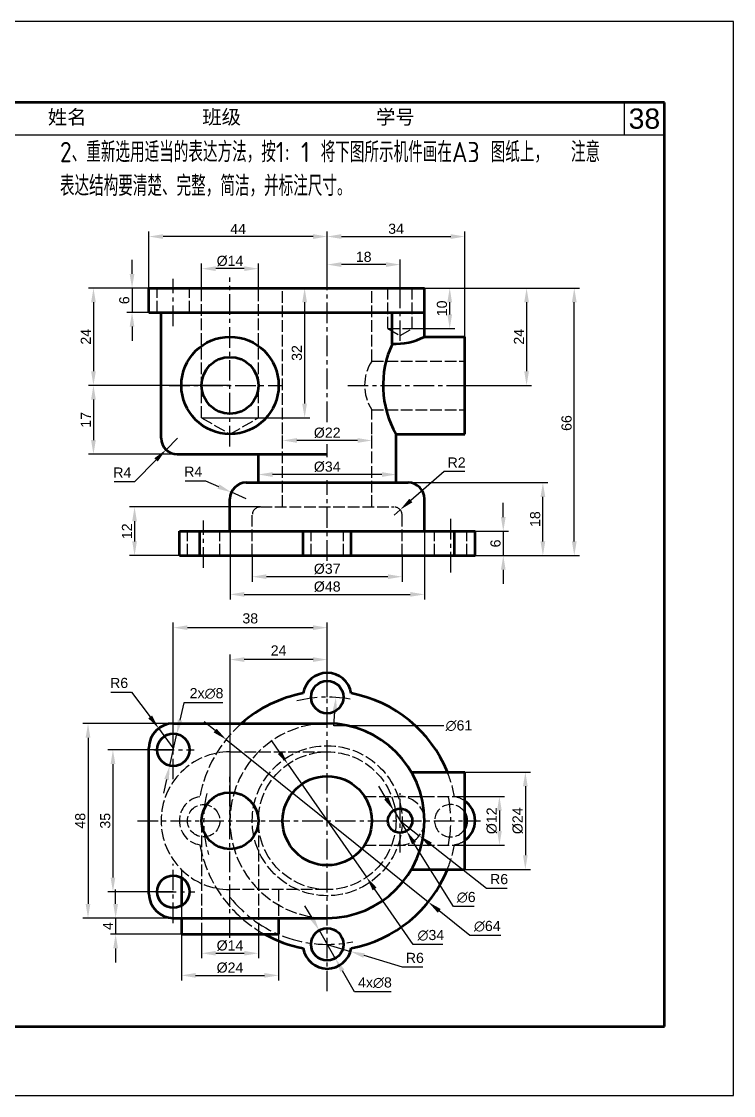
# Model space of a CAD drawing. Header units: millimetres. Extents: x 1492 to 3123, y 858 to 2069.
# Drawn here: x 2541 to 2716.8, y 1173.1 to 1438.1 of the extents above; entities that cross this region are included whole.
import ezdxf

# ---------------------------------------------------------------- set-up
doc = ezdxf.new("R2010")
doc.units = ezdxf.units.MM
doc.header["$LTSCALE"] = 0.8
doc.linetypes.add('ACAD_ISO02W100', pattern=[15, 12, -3])
doc.linetypes.add('CENTER', pattern=[50.8, 31.75, -6.35, 6.35, -6.35])
for name, color, linetype in [('3中心线层', 1, 'CENTER'), ('4虚线层', 6, 'ACAD_ISO02W100'), ('尺寸标注', 250, 'Continuous'), ('文字', 7, 'Continuous'), ('细实线', 7, 'Continuous')]:
    doc.layers.add(name, color=color, linetype=linetype)
doc.layers.add('粗实线', color=7, linetype='Continuous', lineweight=53)
doc.styles.get("Standard").update_dxf_attribs({"font": 'ARIAL.TTF'})
doc.styles.add('样式 1', font='ARIAL.TTF', dxfattribs={"height": 5})
doc.styles.add('汉字', font='gbenor.shx', dxfattribs={"height": 5, "bigfont": 'gbcbig.shx'})
doc.dimstyles.new('ISO-25$0', dxfattribs={"dimtxt": 2.5, "dimasz": 3.5, "dimexe": 1.25, "dimexo": 0, "dimtad": 1, "dimtxsty": 'Standard', "dimcen": 0, "dimadec": 0, "dimazin": 0, "dimtfac": 1, "dimtmove": 1, "dimatfit": 3, "dimfxl": 0, "dimarcsym": 0})
doc.dimstyles.new('副本ISO-25', dxfattribs={"dimtxt": 2.5, "dimasz": 3.5, "dimexe": 1.25, "dimexo": 0, "dimgap": 1, "dimtad": 1, "dimtih": 1, "dimtoh": 1, "dimdsep": 46, "dimtxsty": 'Standard', "dimcen": 0, "dimclrd": 256, "dimclre": 256, "dimclrt": 256, "dimadec": 0, "dimazin": 0, "dimtfac": 1, "dimtmove": 0, "dimatfit": 3, "dimfxl": 0, "dimlwd": -1, "dimlwe": -1, "dimarcsym": 0})

# ---------------------------------------------------------------- blocks, each defined once
blk = doc.blocks.new('*D33')
at = {"layer": 'Defpoints', "color": 0}
for p in [(2572.52, 1372.28), (2568.34, 1366.28), (2572.52, 1366.28)]:
    blk.add_point(p, dxfattribs=at)
at = {"layer": '尺寸标注', "color": 0, "lineweight": -2}
for p, q in [((2568.34, 1375.78), (2568.34, 1379.28)), ((2572.52, 1372.28), (2567.09, 1372.28)), ((2568.34, 1372.28), (2568.34, 1366.28)), ((2572.52, 1366.28), (2567.09, 1366.28)), ((2568.34, 1362.78), (2568.34, 1359.28))]:
    blk.add_line(p, q, dxfattribs=at)
at = {"layer": '尺寸标注', "color": 0}
for points in [[(2567.75, 1375.78), (2568.92, 1375.78), (2568.34, 1372.28)], [(2567.75, 1362.78), (2568.92, 1362.78), (2568.34, 1366.28)]]:
    blk.add_solid(points, dxfattribs=at)
at = {"layer": '尺寸标注', "color": 0, "insert": (2566.44, 1369.28), "char_height": 2.5, "attachment_point": 5, "rotation": 90}
blk.add_mtext('6', dxfattribs=at)
blk = doc.blocks.new('*D34')
at = {"layer": 'Defpoints', "color": 0}
for p in [(2572.52, 1372.28), (2585.52, 1340.28), (2610.94, 1340.28)]:
    blk.add_point(p, dxfattribs=at)
at = {"layer": '尺寸标注', "color": 0, "lineweight": -2}
for p, q in [((2572.52, 1372.28), (2612.19, 1372.28)), ((2610.94, 1368.78), (2610.94, 1343.78)), ((2585.52, 1340.28), (2612.19, 1340.28))]:
    blk.add_line(p, q, dxfattribs=at)
at = {"layer": '尺寸标注', "color": 0}
for points in [[(2610.35, 1368.78), (2611.52, 1368.78), (2610.94, 1372.28)], [(2610.35, 1343.78), (2611.52, 1343.78), (2610.94, 1340.28)]]:
    blk.add_solid(points, dxfattribs=at)
at = {"layer": '尺寸标注', "color": 0, "insert": (2609.03, 1356.28), "char_height": 2.5, "attachment_point": 5, "rotation": 90}
blk.add_mtext('32', dxfattribs=at)
blk = doc.blocks.new('*D35')
at = {"layer": 'Defpoints', "color": 0}
for p in [(2573.14, 1372.28), (2558.81, 1348.28), (2592.52, 1348.28)]:
    blk.add_point(p, dxfattribs=at)
at = {"layer": '尺寸标注', "color": 0, "lineweight": -2}
for p, q in [((2573.14, 1372.28), (2557.56, 1372.28)), ((2558.81, 1368.78), (2558.81, 1351.78)), ((2592.52, 1348.28), (2557.56, 1348.28))]:
    blk.add_line(p, q, dxfattribs=at)
at = {"layer": '尺寸标注', "color": 0}
for points in [[(2558.23, 1368.78), (2559.4, 1368.78), (2558.81, 1372.28)], [(2558.23, 1351.78), (2559.4, 1351.78), (2558.81, 1348.28)]]:
    blk.add_solid(points, dxfattribs=at)
at = {"layer": '尺寸标注', "color": 0, "insert": (2556.93, 1360.28), "char_height": 2.5, "attachment_point": 5, "rotation": 90}
blk.add_mtext('24', dxfattribs=at)
blk = doc.blocks.new('*D36')
at = {"layer": 'Defpoints', "color": 0}
for p in [(2592.52, 1348.28), (2558.81, 1331.28), (2579.52, 1331.28)]:
    blk.add_point(p, dxfattribs=at)
at = {"layer": '尺寸标注', "color": 0, "lineweight": -2}
for p, q in [((2592.52, 1348.28), (2557.56, 1348.28)), ((2558.81, 1344.78), (2558.81, 1334.78)), ((2579.52, 1331.28), (2557.56, 1331.28))]:
    blk.add_line(p, q, dxfattribs=at)
at = {"layer": '尺寸标注', "color": 0}
for points in [[(2558.23, 1344.78), (2559.4, 1344.78), (2558.81, 1348.28)], [(2558.23, 1334.78), (2559.4, 1334.78), (2558.81, 1331.28)]]:
    blk.add_solid(points, dxfattribs=at)
at = {"layer": '尺寸标注', "color": 0, "insert": (2556.93, 1339.78), "char_height": 2.5, "attachment_point": 5, "rotation": 90}
blk.add_mtext('17', dxfattribs=at)
blk = doc.blocks.new('*D7')
at = {"layer": 'Defpoints', "color": 0}
for p in [(2650.52, 1246.86), (2650.52, 1234.86), (2659.03, 1234.86)]:
    blk.add_point(p, dxfattribs=at)
at = {"layer": '尺寸标注', "color": 0, "lineweight": -2}
for p, q in [((2650.52, 1246.86), (2660.28, 1246.86)), ((2659.03, 1243.36), (2659.03, 1238.36)), ((2650.52, 1234.86), (2660.28, 1234.86))]:
    blk.add_line(p, q, dxfattribs=at)
at = {"layer": '尺寸标注', "color": 0}
for points in [[(2658.45, 1243.36), (2659.61, 1243.36), (2659.03, 1246.86)], [(2658.45, 1238.36), (2659.61, 1238.36), (2659.03, 1234.86)]]:
    blk.add_solid(points, dxfattribs=at)
at = {"layer": '尺寸标注', "color": 0, "insert": (2657.15, 1240.86), "char_height": 2.5, "attachment_point": 5, "rotation": 90}
blk.add_mtext('%%C12', dxfattribs=at)
blk = doc.blocks.new('*D8')
at = {"layer": 'Defpoints', "color": 0}
for p in [(2650.52, 1252.86), (2650.52, 1228.86), (2665.43, 1228.86)]:
    blk.add_point(p, dxfattribs=at)
at = {"layer": '尺寸标注', "color": 0, "lineweight": -2}
for p, q in [((2650.52, 1252.86), (2666.68, 1252.86)), ((2665.43, 1249.36), (2665.43, 1232.36)), ((2650.52, 1228.86), (2666.68, 1228.86))]:
    blk.add_line(p, q, dxfattribs=at)
at = {"layer": '尺寸标注', "color": 0}
for points in [[(2664.84, 1249.36), (2666.01, 1249.36), (2665.43, 1252.86)], [(2664.84, 1232.36), (2666.01, 1232.36), (2665.43, 1228.86)]]:
    blk.add_solid(points, dxfattribs=at)
at = {"layer": '尺寸标注', "color": 0, "insert": (2663.55, 1240.86), "char_height": 2.5, "attachment_point": 5, "rotation": 90}
blk.add_mtext('%%C24', dxfattribs=at)
blk = doc.blocks.new('*D37')
at = {"layer": 'Defpoints', "color": 0}
for p in [(2637.52, 1372.28), (2646.76, 1372.28), (2637.52, 1362.28)]:
    blk.add_point(p, dxfattribs=at)
at = {"layer": '尺寸标注', "color": 0, "lineweight": -2}
for p, q in [((2637.52, 1372.28), (2648.01, 1372.28)), ((2646.76, 1365.78), (2646.76, 1368.78)), ((2637.52, 1362.28), (2648.01, 1362.28))]:
    blk.add_line(p, q, dxfattribs=at)
at = {"layer": '尺寸标注', "color": 0}
for points in [[(2646.17, 1368.78), (2647.34, 1368.78), (2646.76, 1372.28)], [(2646.17, 1365.78), (2647.34, 1365.78), (2646.76, 1362.28)]]:
    blk.add_solid(points, dxfattribs=at)
at = {"layer": '尺寸标注', "color": 0, "insert": (2644.85, 1367.28), "char_height": 2.5, "attachment_point": 5, "rotation": 90}
blk.add_mtext('10', dxfattribs=at)
blk = doc.blocks.new('*D38')
at = {"layer": 'Defpoints', "color": 0}
for p in [(2616.52, 1378.09), (2616.52, 1372.28), (2634.52, 1372.28)]:
    blk.add_point(p, dxfattribs=at)
at = {"layer": '尺寸标注', "color": 0, "lineweight": -2}
for p, q in [((2616.52, 1372.28), (2616.52, 1379.34)), ((2631.02, 1378.09), (2620.02, 1378.09)), ((2634.52, 1372.28), (2634.52, 1379.34))]:
    blk.add_line(p, q, dxfattribs=at)
at = {"layer": '尺寸标注', "color": 0}
for points in [[(2620.02, 1378.67), (2620.02, 1377.5), (2616.52, 1378.09)], [(2631.02, 1378.67), (2631.02, 1377.5), (2634.52, 1378.09)]]:
    blk.add_solid(points, dxfattribs=at)
at = {"layer": '尺寸标注', "color": 0, "insert": (2625.52, 1379.99), "char_height": 2.5, "attachment_point": 5}
blk.add_mtext('18', dxfattribs=at)
blk = doc.blocks.new('*D39')
at = {"layer": 'Defpoints', "color": 0}
for p in [(2650.52, 1385.01), (2616.52, 1372.28), (2650.52, 1360.28)]:
    blk.add_point(p, dxfattribs=at)
at = {"layer": '尺寸标注', "color": 0, "lineweight": -2}
for p, q in [((2616.52, 1372.28), (2616.52, 1386.26)), ((2650.52, 1360.28), (2650.52, 1386.26)), ((2620.02, 1385.01), (2647.02, 1385.01))]:
    blk.add_line(p, q, dxfattribs=at)
at = {"layer": '尺寸标注', "color": 0}
for points in [[(2620.02, 1385.59), (2620.02, 1384.42), (2616.52, 1385.01)], [(2647.02, 1385.59), (2647.02, 1384.42), (2650.52, 1385.01)]]:
    blk.add_solid(points, dxfattribs=at)
at = {"layer": '尺寸标注', "color": 0, "insert": (2633.52, 1386.91), "char_height": 2.5, "attachment_point": 5}
blk.add_mtext('34', dxfattribs=at)
blk = doc.blocks.new('*D40')
at = {"layer": 'Defpoints', "color": 0}
for p in [(2572.52, 1385.01), (2572.52, 1372.28), (2616.52, 1372.28)]:
    blk.add_point(p, dxfattribs=at)
at = {"layer": '尺寸标注', "color": 0, "lineweight": -2}
for p, q in [((2572.52, 1372.28), (2572.52, 1386.26)), ((2616.52, 1372.28), (2616.52, 1386.26)), ((2613.02, 1385.01), (2576.02, 1385.01))]:
    blk.add_line(p, q, dxfattribs=at)
at = {"layer": '尺寸标注', "color": 0}
for points in [[(2576.02, 1385.59), (2576.02, 1384.42), (2572.52, 1385.01)], [(2613.02, 1385.59), (2613.02, 1384.42), (2616.52, 1385.01)]]:
    blk.add_solid(points, dxfattribs=at)
at = {"layer": '尺寸标注', "color": 0, "insert": (2594.52, 1386.88), "char_height": 2.5, "attachment_point": 5}
blk.add_mtext('44', dxfattribs=at)
blk = doc.blocks.new('*D41')
at = {"layer": 'Defpoints', "color": 0}
for p in [(2585.52, 1377.08), (2585.52, 1372.28), (2599.52, 1372.28)]:
    blk.add_point(p, dxfattribs=at)
at = {"layer": '尺寸标注', "color": 0, "lineweight": -2}
for p, q in [((2585.52, 1372.28), (2585.52, 1378.33)), ((2599.52, 1372.28), (2599.52, 1378.33)), ((2596.02, 1377.08), (2589.02, 1377.08))]:
    blk.add_line(p, q, dxfattribs=at)
at = {"layer": '尺寸标注', "color": 0}
for points in [[(2589.02, 1377.66), (2589.02, 1376.5), (2585.52, 1377.08)], [(2596.02, 1377.66), (2596.02, 1376.5), (2599.52, 1377.08)]]:
    blk.add_solid(points, dxfattribs=at)
at = {"layer": '尺寸标注', "color": 0, "insert": (2592.52, 1378.96), "char_height": 2.5, "attachment_point": 5}
blk.add_mtext('%%C14', dxfattribs=at)
blk = doc.blocks.new('*D9')
at = {"layer": 'Defpoints', "color": 0}
for p in [(2605.52, 1334.69), (2605.52, 1333.24), (2627.52, 1333.24)]:
    blk.add_point(p, dxfattribs=at)
at = {"layer": '尺寸标注', "color": 0, "lineweight": -2}
for p, q in [((2605.52, 1333.24), (2605.52, 1335.94)), ((2627.52, 1333.24), (2627.52, 1335.94)), ((2624.02, 1334.69), (2609.02, 1334.69))]:
    blk.add_line(p, q, dxfattribs=at)
at = {"layer": '尺寸标注', "color": 0}
for points in [[(2609.02, 1335.28), (2609.02, 1334.11), (2605.52, 1334.69)], [(2624.02, 1335.28), (2624.02, 1334.11), (2627.52, 1334.69)]]:
    blk.add_solid(points, dxfattribs=at)
at = {"layer": '尺寸标注', "color": 0, "insert": (2616.52, 1336.57), "char_height": 2.5, "attachment_point": 5}
blk.add_mtext('%%C22', dxfattribs=at)
blk = doc.blocks.new('*D42')
at = {"layer": 'Defpoints', "color": 0}
for p in [(2599.52, 1326.29), (2599.52, 1324.28), (2633.52, 1324.28)]:
    blk.add_point(p, dxfattribs=at)
at = {"layer": '尺寸标注', "color": 0, "lineweight": -2}
for p, q in [((2599.52, 1324.28), (2599.52, 1327.54)), ((2630.02, 1326.29), (2603.02, 1326.29)), ((2633.52, 1324.28), (2633.52, 1327.54))]:
    blk.add_line(p, q, dxfattribs=at)
at = {"layer": '尺寸标注', "color": 0}
for points in [[(2603.02, 1326.87), (2603.02, 1325.7), (2599.52, 1326.29)], [(2630.02, 1326.87), (2630.02, 1325.7), (2633.52, 1326.29)]]:
    blk.add_solid(points, dxfattribs=at)
at = {"layer": '尺寸标注', "color": 0, "insert": (2616.52, 1328.19), "char_height": 2.5, "attachment_point": 5}
blk.add_mtext('%%C34', dxfattribs=at)
blk = doc.blocks.new('*D43')
at = {"layer": 'Defpoints', "color": 0}
for p in [(2598.02, 1306.28), (2635.02, 1306.28), (2598.02, 1301.08)]:
    blk.add_point(p, dxfattribs=at)
at = {"layer": '尺寸标注', "color": 0, "lineweight": -2}
for p, q in [((2598.02, 1306.28), (2598.02, 1299.83)), ((2635.02, 1306.28), (2635.02, 1299.83)), ((2631.52, 1301.08), (2601.52, 1301.08))]:
    blk.add_line(p, q, dxfattribs=at)
at = {"layer": '尺寸标注', "color": 0}
for points in [[(2601.52, 1301.67), (2601.52, 1300.5), (2598.02, 1301.08)], [(2631.52, 1301.67), (2631.52, 1300.5), (2635.02, 1301.08)]]:
    blk.add_solid(points, dxfattribs=at)
at = {"layer": '尺寸标注', "color": 0, "insert": (2616.52, 1302.99), "char_height": 2.5, "attachment_point": 5}
blk.add_mtext('%%C37', dxfattribs=at)
blk = doc.blocks.new('*D44')
at = {"layer": 'Defpoints', "color": 0}
for p in [(2592.52, 1312.28), (2640.52, 1312.28), (2640.52, 1296.71)]:
    blk.add_point(p, dxfattribs=at)
at = {"layer": '尺寸标注', "color": 0, "lineweight": -2}
for p, q in [((2592.52, 1312.28), (2592.52, 1295.46)), ((2640.52, 1312.28), (2640.52, 1295.46)), ((2596.02, 1296.71), (2637.02, 1296.71))]:
    blk.add_line(p, q, dxfattribs=at)
at = {"layer": '尺寸标注', "color": 0}
for points in [[(2596.02, 1297.3), (2596.02, 1296.13), (2592.52, 1296.71)], [(2637.02, 1297.3), (2637.02, 1296.13), (2640.52, 1296.71)]]:
    blk.add_solid(points, dxfattribs=at)
at = {"layer": '尺寸标注', "color": 0, "insert": (2616.52, 1298.61), "char_height": 2.5, "attachment_point": 5}
blk.add_mtext('%%C48', dxfattribs=at)
blk = doc.blocks.new('*D10')
at = {"layer": 'Defpoints', "color": 0}
for p in [(2592.86, 1321.9), (2596.52, 1320.28)]:
    blk.add_point(p, dxfattribs=at)
at = {"layer": '尺寸标注'}
for p, q in [((2581.43, 1324.73), (2586.45, 1324.73)), ((2586.45, 1324.73), (2589.66, 1323.31)), ((2596.52, 1320.28), (2592.86, 1321.9))]:
    blk.add_line(p, q, dxfattribs=at)
blk.add_solid([(2589.89, 1323.85), (2589.42, 1322.78), (2592.86, 1321.9)], dxfattribs=at)
at = {"layer": '尺寸标注', "insert": (2583.44, 1326.98), "char_height": 2.5, "attachment_point": 5}
blk.add_mtext('R4', dxfattribs=at)
blk = doc.blocks.new('*D11')
at = {"layer": 'Defpoints', "color": 0}
for p in [(2634.53, 1317.59), (2633.02, 1316.28)]:
    blk.add_point(p, dxfattribs=at)
at = {"layer": '尺寸标注'}
for p, q in [((2645.38, 1327), (2637.17, 1319.88)), ((2650.47, 1327), (2645.38, 1327)), ((2633.02, 1316.28), (2634.53, 1317.59))]:
    blk.add_line(p, q, dxfattribs=at)
blk.add_solid([(2636.79, 1320.32), (2637.56, 1319.44), (2634.53, 1317.59)], dxfattribs=at)
at = {"layer": '尺寸标注', "insert": (2648.46, 1329.25), "char_height": 2.5, "attachment_point": 5}
blk.add_mtext('R2', dxfattribs=at)
blk = doc.blocks.new('*D12')
at = {"layer": 'Defpoints', "color": 0}
for p in [(2579.52, 1335.28), (2576.72, 1332.42)]:
    blk.add_point(p, dxfattribs=at)
at = {"layer": '尺寸标注'}
for p, q in [((2579.52, 1335.28), (2576.72, 1332.42)), ((2569.03, 1324.53), (2574.28, 1329.91)), ((2563.93, 1324.53), (2569.03, 1324.53))]:
    blk.add_line(p, q, dxfattribs=at)
blk.add_solid([(2573.86, 1330.32), (2574.69, 1329.51), (2576.72, 1332.42)], dxfattribs=at)
at = {"layer": '尺寸标注', "insert": (2565.94, 1326.78), "char_height": 2.5, "attachment_point": 5}
blk.add_mtext('R4', dxfattribs=at)
blk = doc.blocks.new('*D45')
at = {"layer": 'Defpoints', "color": 0}
for p in [(2592.52, 1280.63), (2616.52, 1271.36), (2592.52, 1240.86)]:
    blk.add_point(p, dxfattribs=at)
at = {"layer": '尺寸标注'}
for p, q in [((2592.52, 1240.86), (2592.52, 1281.88)), ((2613.02, 1280.63), (2596.02, 1280.63)), ((2616.52, 1271.36), (2616.52, 1281.88))]:
    blk.add_line(p, q, dxfattribs=at)
for points in [[(2596.02, 1281.21), (2596.02, 1280.05), (2592.52, 1280.63)], [(2613.02, 1281.21), (2613.02, 1280.05), (2616.52, 1280.63)]]:
    blk.add_solid(points, dxfattribs=at)
at = {"layer": '尺寸标注', "insert": (2604.52, 1282.88), "char_height": 2.5, "attachment_point": 5}
blk.add_mtext('24', dxfattribs=at)
blk = doc.blocks.new('*D46')
at = {"layer": 'Defpoints', "color": 0}
for p in [(2578.52, 1288.5), (2616.52, 1271.36), (2578.52, 1258.36)]:
    blk.add_point(p, dxfattribs=at)
at = {"layer": '尺寸标注'}
for p, q in [((2578.52, 1258.36), (2578.52, 1289.75)), ((2613.02, 1288.5), (2582.02, 1288.5)), ((2616.52, 1271.36), (2616.52, 1289.75))]:
    blk.add_line(p, q, dxfattribs=at)
for points in [[(2582.02, 1289.09), (2582.02, 1287.92), (2578.52, 1288.5)], [(2613.02, 1289.09), (2613.02, 1287.92), (2616.52, 1288.5)]]:
    blk.add_solid(points, dxfattribs=at)
at = {"layer": '尺寸标注', "insert": (2597.52, 1290.78), "char_height": 2.5, "attachment_point": 5}
blk.add_mtext('38', dxfattribs=at)
blk = doc.blocks.new('*D47')
at = {"layer": 'Defpoints', "color": 0}
for p in [(2578.52, 1264.86), (2557.47, 1216.86), (2578.52, 1216.86)]:
    blk.add_point(p, dxfattribs=at)
at = {"layer": '尺寸标注', "color": 0, "lineweight": -2}
for p, q in [((2578.52, 1264.86), (2556.22, 1264.86)), ((2557.47, 1261.36), (2557.47, 1220.36)), ((2578.52, 1216.86), (2556.22, 1216.86))]:
    blk.add_line(p, q, dxfattribs=at)
at = {"layer": '尺寸标注', "color": 0}
for points in [[(2556.88, 1261.36), (2558.05, 1261.36), (2557.47, 1264.86)], [(2556.88, 1220.36), (2558.05, 1220.36), (2557.47, 1216.86)]]:
    blk.add_solid(points, dxfattribs=at)
at = {"layer": '尺寸标注', "color": 0, "insert": (2555.56, 1240.86), "char_height": 2.5, "attachment_point": 5, "rotation": 90}
blk.add_mtext('48', dxfattribs=at)
blk = doc.blocks.new('*D48')
at = {"layer": 'Defpoints', "color": 0}
for p in [(2578.52, 1258.36), (2563.62, 1223.36), (2578.52, 1223.36)]:
    blk.add_point(p, dxfattribs=at)
at = {"layer": '尺寸标注', "color": 0, "lineweight": -2}
for p, q in [((2578.52, 1258.36), (2562.37, 1258.36)), ((2563.62, 1254.86), (2563.62, 1226.86)), ((2578.52, 1223.36), (2562.37, 1223.36))]:
    blk.add_line(p, q, dxfattribs=at)
at = {"layer": '尺寸标注', "color": 0}
for points in [[(2563.04, 1254.86), (2564.21, 1254.86), (2563.62, 1258.36)], [(2563.04, 1226.86), (2564.21, 1226.86), (2563.62, 1223.36)]]:
    blk.add_solid(points, dxfattribs=at)
at = {"layer": '尺寸标注', "color": 0, "insert": (2561.72, 1240.86), "char_height": 2.5, "attachment_point": 5, "rotation": 90}
blk.add_mtext('35', dxfattribs=at)
blk = doc.blocks.new('*D49')
at = {"layer": 'Defpoints', "color": 0}
for p in [(2606.81, 1254.82), (2626.22, 1226.91)]:
    blk.add_point(p, dxfattribs=at)
at = {"layer": '尺寸标注'}
for p, q in [((2604.81, 1257.69), (2602.81, 1260.57)), ((2606.81, 1254.82), (2626.22, 1226.91)), ((2637.76, 1210.31), (2628.22, 1224.03)), ((2645.05, 1210.31), (2637.76, 1210.31))]:
    blk.add_line(p, q, dxfattribs=at)
for points in [[(2605.29, 1258.03), (2604.33, 1257.36), (2606.81, 1254.82)], [(2628.7, 1224.37), (2627.74, 1223.7), (2626.22, 1226.91)]]:
    blk.add_solid(points, dxfattribs=at)
at = {"layer": '尺寸标注', "insert": (2642.1, 1212.59), "char_height": 2.5, "attachment_point": 5}
blk.add_mtext('∅34', dxfattribs=at)
blk = doc.blocks.new('*D50')
at = {"layer": 'Defpoints', "color": 0}
for p in [(2580.52, 1216.86), (2564.29, 1212.86), (2580.52, 1212.86)]:
    blk.add_point(p, dxfattribs=at)
at = {"layer": '尺寸标注', "color": 0, "lineweight": -2}
for p, q in [((2564.29, 1220.36), (2564.29, 1223.86)), ((2580.52, 1216.86), (2563.04, 1216.86)), ((2564.29, 1216.86), (2564.29, 1212.86)), ((2580.52, 1212.86), (2563.04, 1212.86)), ((2564.29, 1209.36), (2564.29, 1205.86))]:
    blk.add_line(p, q, dxfattribs=at)
at = {"layer": '尺寸标注', "color": 0}
for points in [[(2563.7, 1220.36), (2564.87, 1220.36), (2564.29, 1216.86)], [(2563.7, 1209.36), (2564.87, 1209.36), (2564.29, 1212.86)]]:
    blk.add_solid(points, dxfattribs=at)
at = {"layer": '尺寸标注', "color": 0, "insert": (2562.41, 1214.86), "char_height": 2.5, "attachment_point": 5, "rotation": 90}
blk.add_mtext('4', dxfattribs=at)
blk = doc.blocks.new('*D51')
at = {"layer": 'Defpoints', "color": 0}
for p in [(2585.52, 1212.86), (2599.52, 1212.86), (2599.52, 1208.17)]:
    blk.add_point(p, dxfattribs=at)
at = {"layer": '尺寸标注', "color": 0, "lineweight": -2}
for p, q in [((2585.52, 1212.86), (2585.52, 1206.92)), ((2599.52, 1212.86), (2599.52, 1206.92)), ((2589.02, 1208.17), (2596.02, 1208.17))]:
    blk.add_line(p, q, dxfattribs=at)
at = {"layer": '尺寸标注', "color": 0}
for points in [[(2589.02, 1208.75), (2589.02, 1207.59), (2585.52, 1208.17)], [(2596.02, 1208.75), (2596.02, 1207.59), (2599.52, 1208.17)]]:
    blk.add_solid(points, dxfattribs=at)
at = {"layer": '尺寸标注', "color": 0, "insert": (2592.52, 1210.05), "char_height": 2.5, "attachment_point": 5}
blk.add_mtext('%%C14', dxfattribs=at)
blk = doc.blocks.new('*D52')
at = {"layer": 'Defpoints', "color": 0}
for p in [(2580.52, 1212.86), (2604.52, 1212.86), (2604.52, 1202.71)]:
    blk.add_point(p, dxfattribs=at)
at = {"layer": '尺寸标注', "color": 0, "lineweight": -2}
for p, q in [((2580.52, 1212.86), (2580.52, 1201.46)), ((2604.52, 1212.86), (2604.52, 1201.46)), ((2584.02, 1202.71), (2601.02, 1202.71))]:
    blk.add_line(p, q, dxfattribs=at)
at = {"layer": '尺寸标注', "color": 0}
for points in [[(2584.02, 1203.29), (2584.02, 1202.13), (2580.52, 1202.71)], [(2601.02, 1203.29), (2601.02, 1202.13), (2604.52, 1202.71)]]:
    blk.add_solid(points, dxfattribs=at)
at = {"layer": '尺寸标注', "color": 0, "insert": (2592.52, 1204.59), "char_height": 2.5, "attachment_point": 5}
blk.add_mtext('%%C24', dxfattribs=at)
blk = doc.blocks.new('*D53')
at = {"layer": 'Defpoints', "color": 0}
for p in [(2614.52, 1213.83), (2618.51, 1206.9)]:
    blk.add_point(p, dxfattribs=at)
at = {"layer": '尺寸标注', "color": 0}
for p, q in [((2612.78, 1216.87), (2611.03, 1219.9)), ((2614.52, 1213.83), (2618.51, 1206.9)), ((2623.27, 1198.62), (2620.26, 1203.86)), ((2632.32, 1198.62), (2623.27, 1198.62))]:
    blk.add_line(p, q, dxfattribs=at)
for points in [[(2613.28, 1217.16), (2612.27, 1216.58), (2614.52, 1213.83)], [(2620.76, 1204.15), (2619.75, 1203.57), (2618.51, 1206.9)]]:
    blk.add_solid(points, dxfattribs=at)
at = {"layer": '尺寸标注', "insert": (2628.3, 1200.89), "char_height": 2.5, "attachment_point": 5}
blk.add_mtext('4x∅8', dxfattribs=at)
blk = doc.blocks.new('*D13')
at = {"layer": 'Defpoints', "color": 0}
for p in [(2616.52, 1210.36), (2622.26, 1208.62)]:
    blk.add_point(p, dxfattribs=at)
at = {"layer": '尺寸标注'}
for p, q in [((2616.52, 1210.36), (2622.26, 1208.62)), ((2635.07, 1204.73), (2625.61, 1207.6)), ((2640.16, 1204.73), (2635.07, 1204.73))]:
    blk.add_line(p, q, dxfattribs=at)
blk.add_solid([(2625.78, 1208.16), (2625.44, 1207.05), (2622.26, 1208.62)], dxfattribs=at)
at = {"layer": '尺寸标注', "insert": (2638.15, 1207.01), "char_height": 2.5, "attachment_point": 5}
blk.add_mtext('R6', dxfattribs=at)
blk = doc.blocks.new('*D14')
at = {"layer": 'Defpoints', "color": 0}
for p in [(2634.52, 1240.86), (2639.24, 1237.17)]:
    blk.add_point(p, dxfattribs=at)
at = {"layer": '尺寸标注'}
for p, q in [((2634.52, 1240.86), (2639.24, 1237.17)), ((2655.86, 1224.17), (2642, 1235.01)), ((2660.96, 1224.17), (2655.86, 1224.17))]:
    blk.add_line(p, q, dxfattribs=at)
blk.add_solid([(2642.36, 1235.47), (2641.64, 1234.55), (2639.24, 1237.17)], dxfattribs=at)
at = {"layer": '尺寸标注', "insert": (2658.95, 1226.45), "char_height": 2.5, "attachment_point": 5}
blk.add_mtext('R6', dxfattribs=at)
blk = doc.blocks.new('*D54')
at = {"layer": 'Defpoints', "color": 0}
for p in [(2632.93, 1243.41), (2636.1, 1238.32)]:
    blk.add_point(p, dxfattribs=at)
at = {"layer": '尺寸标注'}
for p, q in [((2631.09, 1246.39), (2629.24, 1249.36)), ((2632.93, 1243.41), (2636.1, 1238.32)), ((2647.66, 1219.69), (2637.94, 1235.34)), ((2652.82, 1219.69), (2647.66, 1219.69))]:
    blk.add_line(p, q, dxfattribs=at)
for points in [[(2631.59, 1246.7), (2630.59, 1246.08), (2632.93, 1243.41)], [(2638.44, 1235.65), (2637.45, 1235.03), (2636.1, 1238.32)]]:
    blk.add_solid(points, dxfattribs=at)
at = {"layer": '尺寸标注', "insert": (2650.83, 1221.97), "char_height": 2.5, "attachment_point": 5}
blk.add_mtext('∅6', dxfattribs=at)
blk = doc.blocks.new('*D55')
at = {"layer": 'Defpoints', "color": 0}
for p in [(2579.4, 1262.27), (2577.63, 1254.46)]:
    blk.add_point(p, dxfattribs=at)
at = {"layer": '尺寸标注'}
for p, q in [((2581.15, 1269.99), (2580.17, 1265.68)), ((2590.73, 1269.99), (2581.15, 1269.99)), ((2577.63, 1254.46), (2579.4, 1262.27)), ((2576.86, 1251.05), (2576.09, 1247.64))]:
    blk.add_line(p, q, dxfattribs=at)
for points in [[(2579.6, 1265.81), (2580.74, 1265.55), (2579.4, 1262.27)], [(2576.29, 1251.18), (2577.43, 1250.92), (2577.63, 1254.46)]]:
    blk.add_solid(points, dxfattribs=at)
at = {"layer": '尺寸标注', "insert": (2586.73, 1272.26), "char_height": 2.5, "attachment_point": 5}
blk.add_mtext('2x∅8', dxfattribs=at)
blk = doc.blocks.new('*D15')
at = {"layer": 'Defpoints', "color": 0}
for p in [(2574.92, 1263.67), (2578.52, 1258.86)]:
    blk.add_point(p, dxfattribs=at)
at = {"layer": '尺寸标注'}
for p, q in [((2563.14, 1272.58), (2568.23, 1272.58)), ((2568.23, 1272.58), (2572.82, 1266.47)), ((2578.52, 1258.86), (2574.92, 1263.67))]:
    blk.add_line(p, q, dxfattribs=at)
blk.add_solid([(2573.28, 1266.82), (2572.35, 1266.12), (2574.92, 1263.67)], dxfattribs=at)
at = {"layer": '尺寸标注', "insert": (2565.15, 1274.85), "char_height": 2.5, "attachment_point": 5}
blk.add_mtext('R6', dxfattribs=at)
blk = doc.blocks.new('*D56')
at = {"layer": 'Defpoints', "color": 0}
for p in [(2600.02, 1318.28), (2568.96, 1306.28), (2598.02, 1306.28)]:
    blk.add_point(p, dxfattribs=at)
at = {"layer": '尺寸标注', "color": 0, "lineweight": -2}
for p, q in [((2600.02, 1318.28), (2567.71, 1318.28)), ((2568.96, 1314.78), (2568.96, 1309.78)), ((2598.02, 1306.28), (2567.71, 1306.28))]:
    blk.add_line(p, q, dxfattribs=at)
at = {"layer": '尺寸标注', "color": 0}
for points in [[(2568.38, 1314.78), (2569.54, 1314.78), (2568.96, 1318.28)], [(2568.38, 1309.78), (2569.54, 1309.78), (2568.96, 1306.28)]]:
    blk.add_solid(points, dxfattribs=at)
at = {"layer": '尺寸标注', "color": 0, "insert": (2567.08, 1312.28), "char_height": 2.5, "attachment_point": 5, "rotation": 90}
blk.add_mtext('12', dxfattribs=at)
blk = doc.blocks.new('*D57')
at = {"layer": 'Defpoints', "color": 0}
for p in [(2653.02, 1312.28), (2653.02, 1306.28), (2659.98, 1306.28)]:
    blk.add_point(p, dxfattribs=at)
at = {"layer": '尺寸标注', "color": 0, "lineweight": -2}
for p, q in [((2659.98, 1315.78), (2659.98, 1319.28)), ((2653.02, 1312.28), (2661.23, 1312.28)), ((2659.98, 1312.28), (2659.98, 1306.28)), ((2653.02, 1306.28), (2661.23, 1306.28)), ((2659.98, 1302.78), (2659.98, 1299.28))]:
    blk.add_line(p, q, dxfattribs=at)
at = {"layer": '尺寸标注', "color": 0}
for points in [[(2659.4, 1315.78), (2660.56, 1315.78), (2659.98, 1312.28)], [(2659.4, 1302.78), (2660.56, 1302.78), (2659.98, 1306.28)]]:
    blk.add_solid(points, dxfattribs=at)
at = {"layer": '尺寸标注', "color": 0, "insert": (2658.08, 1309.28), "char_height": 2.5, "attachment_point": 5, "rotation": 90}
blk.add_mtext('6', dxfattribs=at)
blk = doc.blocks.new('*D58')
at = {"layer": 'Defpoints', "color": 0}
for p in [(2636.52, 1324.28), (2669.76, 1324.28), (2653.64, 1306.28)]:
    blk.add_point(p, dxfattribs=at)
at = {"layer": '尺寸标注', "color": 0, "lineweight": -2}
for p, q in [((2636.52, 1324.28), (2671.01, 1324.28)), ((2669.76, 1309.78), (2669.76, 1320.78)), ((2653.64, 1306.28), (2671.01, 1306.28))]:
    blk.add_line(p, q, dxfattribs=at)
at = {"layer": '尺寸标注', "color": 0}
for points in [[(2669.18, 1320.78), (2670.34, 1320.78), (2669.76, 1324.28)], [(2669.18, 1309.78), (2670.34, 1309.78), (2669.76, 1306.28)]]:
    blk.add_solid(points, dxfattribs=at)
at = {"layer": '尺寸标注', "color": 0, "insert": (2667.86, 1315.28), "char_height": 2.5, "attachment_point": 5, "rotation": 90}
blk.add_mtext('18', dxfattribs=at)
blk = doc.blocks.new('*D59')
at = {"layer": 'Defpoints', "color": 0}
for p in [(2640.52, 1372.28), (2677.51, 1372.28), (2653.64, 1306.28)]:
    blk.add_point(p, dxfattribs=at)
at = {"layer": '尺寸标注', "color": 0, "lineweight": -2}
for p, q in [((2640.52, 1372.28), (2678.76, 1372.28)), ((2677.51, 1309.78), (2677.51, 1368.78)), ((2653.64, 1306.28), (2678.76, 1306.28))]:
    blk.add_line(p, q, dxfattribs=at)
at = {"layer": '尺寸标注', "color": 0}
for points in [[(2676.92, 1368.78), (2678.09, 1368.78), (2677.51, 1372.28)], [(2676.92, 1309.78), (2678.09, 1309.78), (2677.51, 1306.28)]]:
    blk.add_solid(points, dxfattribs=at)
at = {"layer": '尺寸标注', "color": 0, "insert": (2675.61, 1338.99), "char_height": 2.5, "attachment_point": 5, "rotation": 90}
blk.add_mtext('66', dxfattribs=at)
blk = doc.blocks.new('*D60')
at = {"layer": 'Defpoints', "color": 0}
for p in [(2637.52, 1372.28), (2650.52, 1348.28), (2665.73, 1348.28)]:
    blk.add_point(p, dxfattribs=at)
at = {"layer": '尺寸标注', "color": 0, "lineweight": -2}
for p, q in [((2637.52, 1372.28), (2666.98, 1372.28)), ((2665.73, 1368.78), (2665.73, 1351.78)), ((2650.52, 1348.28), (2666.98, 1348.28))]:
    blk.add_line(p, q, dxfattribs=at)
at = {"layer": '尺寸标注', "color": 0}
for points in [[(2665.15, 1368.78), (2666.32, 1368.78), (2665.73, 1372.28)], [(2665.15, 1351.78), (2666.32, 1351.78), (2665.73, 1348.28)]]:
    blk.add_solid(points, dxfattribs=at)
at = {"layer": '尺寸标注', "color": 0, "insert": (2663.85, 1360.28), "char_height": 2.5, "attachment_point": 5, "rotation": 90}
blk.add_mtext('24', dxfattribs=at)
blk = doc.blocks.new('*D64')
at = {"layer": 'Defpoints', "color": 0}
for p in [(2618.65, 1271.29), (2614.38, 1210.44)]:
    blk.add_point(p, dxfattribs=at)
at = {"layer": '细实线'}
for p, q in [((2618.16, 1264.31), (2618.41, 1267.8)), ((2645.32, 1264.31), (2618.16, 1264.31))]:
    blk.add_line(p, q, dxfattribs=at)
blk.add_solid([(2617.82, 1267.84), (2618.99, 1267.76), (2618.65, 1271.29)], dxfattribs=at)
at = {"layer": '细实线', "insert": (2649.03, 1264.31), "char_height": 2.5, "attachment_point": 5}
blk.add_mtext('∅61', dxfattribs=at)

msp = doc.modelspace()

# ---------------------------------------------------------------- linework, layer by layer
at = {"layer": '3中心线层', "color": 7, "ltscale": 0.2}
for p, q in [((2634.5167, 1359.2379), (2634.5167, 1376.325)), ((2578.5167, 1362.8883), (2578.5167, 1374.5649)), ((2592.5167, 1333.1973), (2592.5167, 1374.9205)), ((2616.5167, 1339.2416), (2616.5167, 1374.9169)), ((2577.5308, 1348.2811), (2605.5167, 1348.2811)), ((2621.5744, 1348.2811), (2652.1536, 1348.2811)), ((2616.5167, 1330.5449), (2616.5167, 1333.7396)), ((2616.5167, 1304.9861), (2616.5167, 1324.8655)), ((2586.0167, 1303.2972), (2586.0167, 1314.914)), ((2647.0167, 1302.108), (2647.0167, 1316.0492)), ((2616.5167, 1198.7879), (2616.5167, 1279.4055)), ((2578.5167, 1251.087), (2578.5167, 1264.8648)), ((2573.691, 1258.3648), (2583.691, 1258.3648)), ((2592.5167, 1250.3882), (2592.5167, 1251.7321)), ((2592.5167, 1211.9539), (2592.5167, 1250.3882)), ((2634.5167, 1233.0527), (2634.5167, 1247.6871)), ((2569.6841, 1240.8648), (2654.3443, 1240.8648)), ((2578.5167, 1215.578), (2578.5167, 1230.2448)), ((2574.1836, 1223.3648), (2583.8741, 1223.3648))]:
    msp.add_line(p, q, dxfattribs=at)
for start, end in [(79.364825, 105.86322), (167.278031, 197.138168), (348.302281, 10.951199), (218.104622, 281.911487)]:
    msp.add_arc((2616.5167, 1240.8648), 30.5, start, end, dxfattribs=at)
at = {"layer": '4虚线层', "color": 7, "ltscale": 0.3}
for p, q in [((2574.5167, 1366.2811), (2574.5167, 1372.2811)), ((2582.5167, 1366.2811), (2582.5167, 1372.2811)), ((2585.5167, 1340.2811), (2585.5167, 1372.2811)), ((2599.5167, 1340.2811), (2599.5167, 1372.2811)), ((2605.5167, 1318.2811), (2605.5167, 1372.2811)), ((2627.5167, 1354.2811), (2627.5167, 1372.2811)), ((2631.5167, 1362.2811), (2631.5167, 1372.2811)), ((2637.5167, 1362.2811), (2637.5167, 1372.2811)), ((2631.5167, 1362.2811), (2637.5167, 1362.2811)), ((2631.5167, 1362.2811), (2634.5167, 1360.5491)), ((2634.5167, 1360.5491), (2637.5167, 1362.2811)), ((2627.5167, 1354.2811), (2650.5167, 1354.2811)), ((2627.5167, 1342.2811), (2650.5167, 1342.2811)), ((2627.5167, 1318.2811), (2627.5167, 1342.2811)), ((2585.5167, 1340.2811), (2599.5167, 1340.2811)), ((2585.5167, 1340.2811), (2592.5167, 1336.2397)), ((2592.5167, 1336.2397), (2599.5167, 1340.2811)), ((2600.0167, 1318.2811), (2633.0167, 1318.2811)), ((2598.0167, 1306.2811), (2598.0167, 1316.2811)), ((2635.0167, 1306.2811), (2635.0167, 1316.2811)), ((2582.0253, 1306.2811), (2582.0253, 1312.2811)), ((2590.0081, 1306.2811), (2590.0081, 1312.2811)), ((2612.5253, 1306.2811), (2612.5253, 1312.2811)), ((2620.5081, 1306.2811), (2620.5081, 1312.2811)), ((2643.0253, 1306.2811), (2643.0253, 1312.2811)), ((2651.0081, 1306.2811), (2651.0081, 1312.2811)), ((2592.5167, 1257.8648), (2616.5167, 1257.8648)), ((2625.7362, 1246.8648), (2650.5167, 1246.8648)), ((2585.5167, 1240.8648), (2585.5167, 1212.8648)), ((2599.5167, 1240.8648), (2599.5167, 1212.8648)), ((2625.7362, 1234.8648), (2650.5167, 1234.8648)), ((2580.5167, 1228.8232), (2580.5167, 1226.8289)), ((2616.5167, 1223.8648), (2592.5167, 1223.8648)), ((2604.5167, 1223.8648), (2604.5167, 1216.8648)), ((2580.5167, 1219.9007), (2580.5167, 1216.8648))]:
    msp.add_line(p, q, dxfattribs=at)
for centre, radius in [((2616.5167, 1240.8648), 18.5), ((2616.5167, 1240.8648), 17), ((2586.0167, 1240.8648), 4)]:
    msp.add_circle(centre, radius, dxfattribs=at)
for centre, radius, start, end in [((2636.7362, 1348.2811), 11, 146.944269, 213.055731), ((2600.0167, 1316.2811), 2, 90, 180), ((2633.0167, 1316.2811), 2, 0, 90), ((2616.5167, 1240.8648), 32, 131.409622, 169.330051), ((2616.5167, 1240.8648), 24, 90, 270), ((2592.5167, 1240.8648), 17, 90, 270), ((2616.5167, 1240.8648), 32, 10.669949, 22.024313), ((2586.0167, 1240.8648), 6, 99.078462, 260.921538), ((2634.5167, 1240.8648), 6, 265.286351, 94.713649), ((2647.0167, 1240.8648), 6, 54.314665, 80.921538), ((2647.0167, 1240.8648), 4, 28.955024, 331.044976), ((2616.5167, 1240.8648), 32, 190.669949, 241.044976), ((2616.5167, 1240.8648), 32, 337.975687, 349.330051), ((2647.0167, 1240.8648), 6, 279.078462, 305.685335)]:
    msp.add_arc(centre, radius, start, end, dxfattribs=at)
at = {"layer": '粗实线', "color": 7}
for p, q in [((2699.8208, 1418.0687), (2374.8208, 1418.0687)), ((2699.8208, 1190.0687), (2699.8208, 1418.0687)), ((2572.5167, 1372.2811), (2640.5167, 1372.2811)), ((2572.5167, 1366.2811), (2572.5167, 1372.2811)), ((2640.5167, 1360.2811), (2640.5167, 1372.2811)), ((2572.5167, 1366.2811), (2640.5167, 1366.2811)), ((2575.5167, 1335.2811), (2575.5167, 1366.2811)), ((2632.5444, 1358.5651), (2632.5444, 1366.2811)), ((2650.5167, 1336.2811), (2650.5167, 1360.2811)), ((2579.5167, 1331.2811), (2616.5167, 1331.2811)), ((2596.5167, 1324.2811), (2636.5167, 1324.2811)), ((2592.5167, 1312.2811), (2592.5167, 1320.2811)), ((2640.5167, 1312.2811), (2640.5167, 1320.2811)), ((2580.0167, 1312.2811), (2653.0167, 1312.2811)), ((2580.0167, 1306.2811), (2580.0167, 1312.2811)), ((2585.0699, 1306.2811), (2585.0699, 1312.2811)), ((2610.5918, 1306.2811), (2610.5918, 1312.2811)), ((2622.4415, 1306.2811), (2622.4415, 1312.2811)), ((2647.9634, 1306.2811), (2647.9634, 1312.2811)), ((2653.0167, 1306.2811), (2653.0167, 1312.2811)), ((2580.0167, 1306.2811), (2653.0167, 1306.2811)), ((2578.5167, 1264.8648), (2616.5167, 1264.8648)), ((2572.5167, 1222.8648), (2572.5167, 1258.8648)), ((2637.3013, 1252.8648), (2650.5167, 1252.8648)), ((2650.5167, 1228.8648), (2650.5167, 1252.8648)), ((2637.3013, 1228.8648), (2650.5167, 1228.8648)), ((2580.5167, 1226.8289), (2580.5167, 1219.9007)), ((2578.5167, 1216.8648), (2616.5167, 1216.8648)), ((2580.5167, 1216.8648), (2580.5167, 1212.8648)), ((2604.5167, 1216.8648), (2604.5167, 1212.8648)), ((2580.5167, 1212.8648), (2604.5167, 1212.8648)), ((2374.8208, 1190.0687), (2699.8208, 1190.0687))]:
    msp.add_line(p, q, dxfattribs=at)
at = {"layer": '粗实线', "color": 7, "ltscale": 0.2}
for p, q in [((2640.5167, 1360.2811), (2650.5167, 1360.2811)), ((2633.5167, 1324.2811), (2633.5167, 1336.2811)), ((2633.5167, 1336.2811), (2650.5167, 1336.2811)), ((2599.5167, 1324.2811), (2599.5167, 1331.2811))]:
    msp.add_line(p, q, dxfattribs=at)
at = {"layer": '粗实线', "color": 7}
for centre, radius in [((2592.5167, 1348.2811), 12), ((2592.5167, 1348.2811), 7), ((2616.5167, 1271.3648), 4), ((2578.5167, 1258.3648), 4), ((2616.5167, 1240.8648), 11), ((2592.5167, 1240.8648), 7), ((2634.5167, 1240.8648), 3), ((2578.5167, 1223.3648), 4), ((2616.5167, 1210.3648), 4)]:
    msp.add_circle(centre, radius, dxfattribs=at)
for centre, radius, start, end in [((2633.3335, 1374.2757), 15.7304, 267.124638, 297.170437), ((2654.3013, 1348.2811), 24, 154.636542, 210), ((2579.5167, 1335.2811), 4, 180, 270), ((2596.5167, 1320.2811), 4, 90, 180), ((2636.5167, 1320.2811), 4, 0, 90), ((2616.5167, 1271.3648), 6, 9.078462, 170.921538), ((2616.5167, 1240.8648), 32, 100.669949, 131.409622), ((2616.5167, 1240.8648), 32, 22.024313, 79.330051), ((2578.5167, 1258.8648), 6, 90, 180), ((2616.5167, 1240.8648), 24, 270, 90), ((2647.0167, 1240.8648), 6, 305.685335, 54.314665), ((2616.5167, 1240.8648), 32, 280.669949, 337.975687), ((2578.5167, 1222.8648), 6, 180, 270), ((2616.5167, 1240.8648), 32, 241.044976, 259.330051), ((2616.5167, 1210.3648), 6, 189.078462, 350.921538)]:
    msp.add_arc(centre, radius, start, end, dxfattribs=at)
at = {"layer": '粗实线', "color": 7, "ltscale": 0.2}
msp.add_arc((2647.0167, 1240.8648), 4, 331.044976, 28.955024, dxfattribs=at)
at = {"layer": '细实线', "color": 7}
for p, q in [((2716.8208, 1438.0687), (2344.8208, 1438.0687)), ((2716.8208, 1173.0687), (2716.8208, 1438.0687)), ((2689.8208, 1418.0687), (2689.8208, 1410.0687)), ((2374.8208, 1410.0687), (2699.8208, 1410.0687)), ((2344.8208, 1173.0687), (2716.8208, 1173.0687))]:
    msp.add_line(p, q, dxfattribs=at)
at = {"layer": '细实线', "transparency": 16777216}
for p, q in [((2588.8477, 1263.1063), (2586.1198, 1265.2991)), ((2591.5757, 1260.9134), (2641.4577, 1220.8162)), ((2651.7062, 1212.5781), (2644.1856, 1218.6234)), ((2659.3728, 1212.5781), (2651.7062, 1212.5781))]:
    msp.add_line(p, q, dxfattribs=at)
for points in [[(2589.2132, 1263.5609), (2588.4823, 1262.6516), (2591.5757, 1260.9134)], [(2644.5511, 1219.0781), (2643.8201, 1218.1688), (2641.4577, 1220.8162)]]:
    msp.add_solid(points, dxfattribs=at)

# ---------------------------------------------------------------- texts
at = {"layer": '尺寸标注', "color": 7, "insert": (2694.8208, 1414.0687), "char_height": 5, "width": 10, "attachment_point": 5, "style": '样式 1'}
msp.add_mtext('38', dxfattribs=at)
at = {"layer": '文字', "color": 7, "insert": (2542.7956, 1414.2963), "char_height": 3.5, "width": 313.5, "attachment_point": 4}
msp.add_mtext('{\\fSimSun|b0|i0|c134|p2;  姓名            班级              学号}', dxfattribs=at)
at = {"layer": '文字', "color": 7, "insert": (2550.5295, 1408.3501), "char_height": 5, "attachment_point": 1, "style": '汉字'}
msp.add_mtext_dynamic_manual_height_columns('2、重新选用适当的表达方法，按1: 1 将下图所示机件画在A3 图纸上，  注意\\P表达结构要清楚、完整，简洁，并标注尺寸。', width=282.527337, gutter_width=25, heights=[0], dxfattribs=at)
at = {"layer": '细实线', "transparency": 16777216, "insert": (2656.0395, 1214.8281), "char_height": 2.5, "attachment_point": 5}
msp.add_mtext('∅64', dxfattribs=at)

# ---------------------------------------------------------------- dimensions: what is measured, and where the dimension line sits
at = {"layer": '尺寸标注', "color": 7}
for base, p1, p2, dimstyle, picture, middle in [((2572.5167, 1385.006), (2616.5167, 1372.2811), (2572.5167, 1372.2811), 'ISO-25$0', '*D40', (2594.5167, 1386.881)), ((2650.5167, 1385.006), (2616.5167, 1372.2811), (2650.5167, 1360.2811), 'ISO-25$0', '*D39', (2633.5167, 1386.9083)), ((2616.5167, 1378.0877), (2634.5167, 1372.2811), (2616.5167, 1372.2811), 'ISO-25$0', '*D38', (2625.5167, 1379.9892)), ((2578.5167, 1288.5033), (2616.5167, 1271.3648), (2578.5167, 1258.3648), '副本ISO-25', '*D46', (2597.5167, 1290.7806)), ((2592.5167, 1280.6287), (2616.5167, 1271.3648), (2592.5167, 1240.8648), '副本ISO-25', '*D45', (2604.5167, 1282.8838))]:
    dim = msp.add_linear_dim(base=base, p1=p1, p2=p2, dimstyle=dimstyle, dxfattribs=at)
    dim.commit()
    dim.dimension.update_dxf_attribs({"geometry": picture, "text_midpoint": middle})
for base, p1, p2, picture, middle in [((2568.338, 1366.2811), (2572.5167, 1372.2811), (2572.5167, 1366.2811), '*D33', (2566.4365, 1369.2811)), ((2558.8117, 1348.2811), (2573.1417, 1372.2811), (2592.5167, 1348.2811), '*D35', (2556.9316, 1360.2811)), ((2610.9353, 1340.2811), (2572.5167, 1372.2811), (2585.5167, 1340.2811), '*D34', (2609.033, 1356.2811)), ((2646.7552, 1372.2811), (2637.5167, 1362.2811), (2637.5167, 1372.2811), '*D37', (2644.8538, 1367.2811)), ((2665.7317, 1348.2811), (2637.5167, 1372.2811), (2650.5167, 1348.2811), '*D60', (2663.8516, 1360.2811)), ((2558.8117, 1331.2811), (2592.5167, 1348.2811), (2579.5167, 1331.2811), '*D36', (2556.9316, 1339.7811)), ((2669.7608, 1324.2811), (2653.6417, 1306.2811), (2636.5167, 1324.2811), '*D58', (2667.8594, 1315.2811)), ((2568.9613, 1306.2811), (2600.0167, 1318.2811), (2598.0167, 1306.2811), '*D56', (2567.0812, 1312.2811)), ((2659.9786, 1306.2811), (2653.0167, 1312.2811), (2653.0167, 1306.2811), '*D57', (2658.0772, 1309.2811)), ((2557.4655, 1216.8648), (2578.5167, 1264.8648), (2578.5167, 1216.8648), '*D47', (2555.5641, 1240.8648)), ((2563.6232, 1223.3648), (2578.5167, 1258.3648), (2578.5167, 1223.3648), '*D48', (2561.7209, 1240.8648)), ((2564.2879, 1212.8648), (2580.5167, 1216.8648), (2580.5167, 1212.8648), '*D50', (2562.4129, 1214.8648))]:
    dim = msp.add_linear_dim(base=base, p1=p1, p2=p2, angle=90, dimstyle='ISO-25$0', dxfattribs=at)
    dim.commit()
    dim.dimension.update_dxf_attribs({"geometry": picture, "text_midpoint": middle})
for base, p1, p2, picture, middle in [((2585.5167, 1377.0814), (2599.5167, 1372.2811), (2585.5167, 1372.2811), '*D41', (2592.5167, 1378.9615)), ((2605.5167, 1334.6943), (2627.5167, 1333.2406), (2605.5167, 1333.2406), '*D9', (2616.5167, 1336.5744)), ((2599.5167, 1326.2871), (2633.5167, 1324.2811), (2599.5167, 1324.2811), '*D42', (2616.5167, 1328.1894)), ((2640.5167, 1296.7119), (2592.5167, 1312.2811), (2640.5167, 1312.2811), '*D44', (2616.5167, 1298.6133)), ((2598.0167, 1301.0832), (2635.0167, 1306.2811), (2598.0167, 1306.2811), '*D43', (2616.5167, 1302.9855)), ((2604.5167, 1202.7109), (2580.5167, 1212.8648), (2604.5167, 1212.8648), '*D52', (2592.5167, 1204.591))]:
    dim = msp.add_linear_dim(base=base, p1=p1, p2=p2, text='%%C<>', dimstyle='ISO-25$0', dxfattribs=at)
    dim.commit()
    dim.dimension.update_dxf_attribs({"geometry": picture, "text_midpoint": middle})
dim = msp.add_linear_dim(base=(2677.5067, 1372.2811), p1=(2653.6417, 1306.2811), p2=(2640.5167, 1372.2811), angle=90, dimstyle='ISO-25$0', dxfattribs=at)
dim.commit()
dim.dimension.update_dxf_attribs({"geometry": '*D59', "text_midpoint": (2677.5067, 1338.9945), "dimtype": 160})
for center, mpoint, picture, middle in [((2579.5167, 1335.2811), (2576.7224, 1332.4189), '*D12', (2565.9419, 1324.5347)), ((2633.0167, 1316.2811), (2634.5281, 1317.5909), '*D11', (2648.4639, 1326.9955)), ((2578.5167, 1258.8648), (2574.917, 1263.6651), '*D15', (2565.1507, 1272.5772)), ((2634.5167, 1240.8648), (2639.2427, 1237.1683), '*D14', (2658.9458, 1224.1692)), ((2616.5167, 1210.3648), (2622.2577, 1208.6212), '*D13', (2638.1497, 1204.7311))]:
    dim = msp.add_radius_dim(center=center, mpoint=mpoint, dimstyle='副本ISO-25', dxfattribs=at)
    dim.commit()
    dim.dimension.update_dxf_attribs({"geometry": picture, "text_midpoint": middle, "dimtype": 164})
dim = msp.add_radius_dim(center=(2596.5167, 1320.2811), mpoint=(2592.8578, 1321.8975), dimstyle='副本ISO-25', dxfattribs=at)
dim.commit()
dim.dimension.update_dxf_attribs({"geometry": '*D10', "text_midpoint": (2583.4442, 1326.9762)})
dim = msp.add_diameter_dim_2p(p1=(2577.6331, 1254.4637), p2=(2579.4003, 1262.266), text='2x<>', dimstyle='副本ISO-25', dxfattribs=at)
dim.commit()
dim.dimension.update_dxf_attribs({"geometry": '*D55', "text_midpoint": (2586.7323, 1269.987), "dimtype": 163})
for p1, p2, picture, middle in [((2606.8104, 1254.8215), (2626.2229, 1226.9082), '*D49', (2642.097, 1210.3138)), ((2632.9348, 1243.4139), (2636.0985, 1238.3158), '*D54', (2650.8336, 1219.6927))]:
    dim = msp.add_diameter_dim_2p(p1=p1, p2=p2, dimstyle='副本ISO-25', dxfattribs=at)
    dim.commit()
    dim.dimension.update_dxf_attribs({"geometry": picture, "text_midpoint": middle, "dimtype": 163})
dim = msp.add_linear_dim(base=(2665.4254, 1228.8648), p1=(2650.5167, 1252.8648), p2=(2650.5167, 1228.8648), angle=90, text='%%C<>', dimstyle='ISO-25$0', dxfattribs=at)
dim.commit()
dim.dimension.update_dxf_attribs({"geometry": '*D8', "text_midpoint": (2663.5453, 1240.8648)})
dim = msp.add_linear_dim(base=(2659.0297, 1234.8648), p1=(2650.5167, 1246.8648), p2=(2650.5167, 1234.8648), angle=90, text='%%C<>', dimstyle='ISO-25$0', dxfattribs=at)
dim.commit()
dim.dimension.update_dxf_attribs({"geometry": '*D7', "text_midpoint": (2659.0297, 1240.8648), "dimtype": 160})
dim = msp.add_diameter_dim_2p(p1=(2614.5228, 1213.8325), p2=(2618.5105, 1206.8972), text='4x<>', dimstyle='副本ISO-25', override={"dimclrd": 0}, dxfattribs=at)
dim.commit()
dim.dimension.update_dxf_attribs({"geometry": '*D53', "text_midpoint": (2628.2985, 1200.8921)})
dim = msp.add_linear_dim(base=(2599.5167, 1208.1715), p1=(2585.5167, 1212.8648), p2=(2599.5167, 1212.8648), text='%%C<>', dimstyle='ISO-25$0', dxfattribs=at)
dim.commit()
dim.dimension.update_dxf_attribs({"geometry": '*D51', "text_midpoint": (2592.5167, 1208.1715), "dimtype": 160})
at = {"layer": '细实线'}
dim = msp.add_diameter_dim_2p(p1=(2614.3835, 1210.4395), p2=(2618.6499, 1271.2902), dimstyle='副本ISO-25', dxfattribs=at)
dim.commit()
dim.dimension.update_dxf_attribs({"geometry": '*D64', "text_midpoint": (2649.0325, 1264.3073), "dimtype": 163})

doc.saveas('drawing.dxf')
